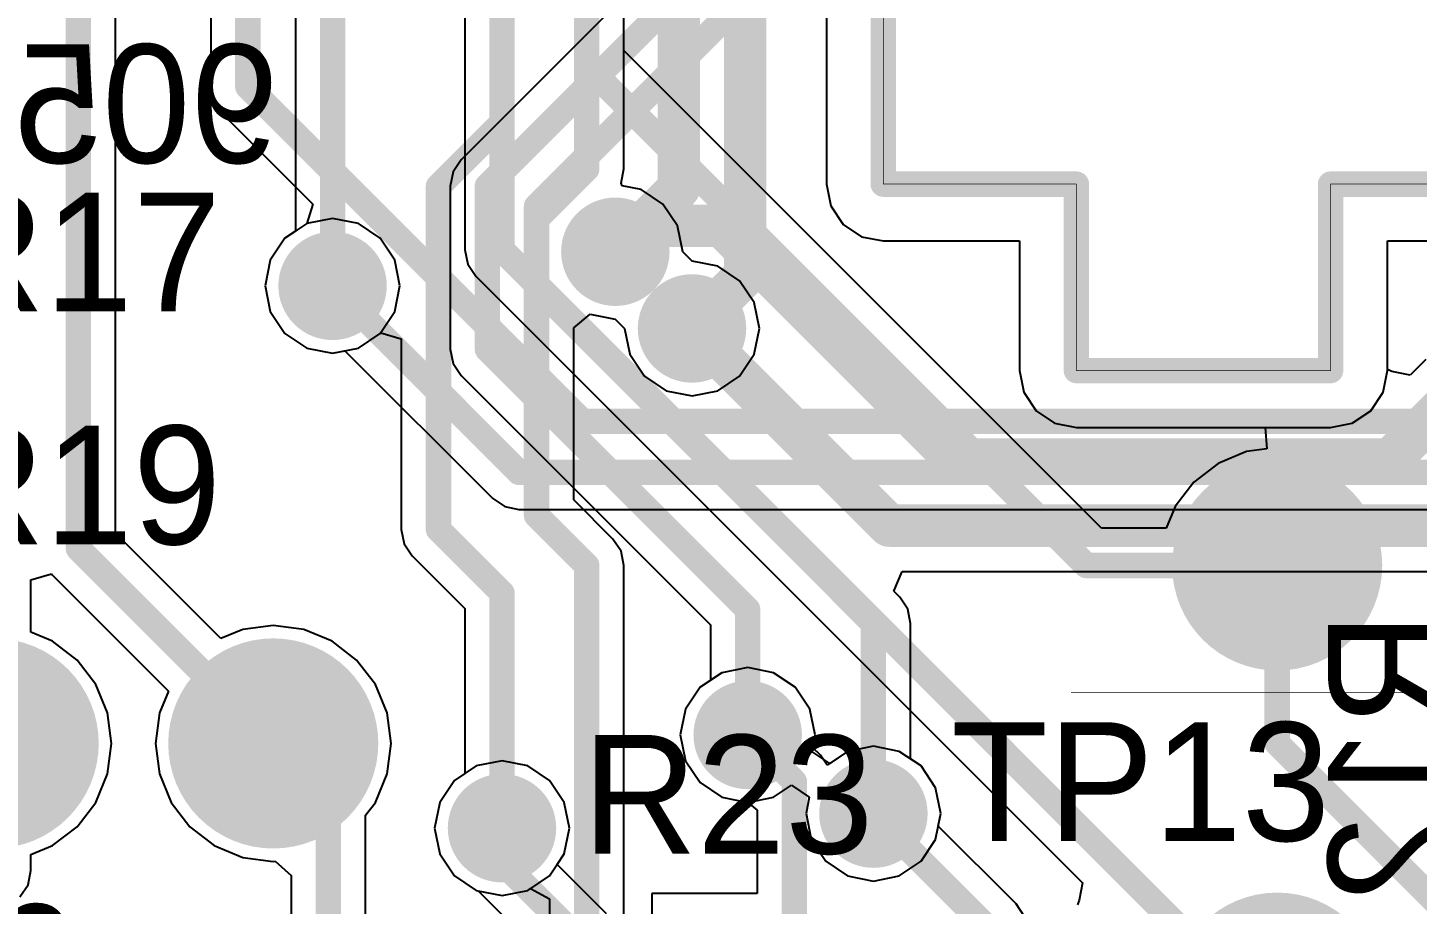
# Model space of a CAD drawing. Header units: millimetres. Extents: x 111 to 521, y 105 to 375.
# Drawn here: x 202.81 to 211.01, y 164.29 to 169.46 of the extents above; entities that cross this region are included whole.
import ezdxf

# ---------------------------------------------------------------- set-up
doc = ezdxf.new("R2010")
doc.units = ezdxf.units.MM
for name, color, linetype in [('BottomLayer', 5, 'Continuous'), ('BottomOverlay', 54, 'Continuous'), ('BottomSolder', 6, 'Continuous'), ('DrillDrawing', 1, 'Continuous'), ('KeepOutLayer', 6, 'Continuous'), ('MidLayer2', 76, 'Continuous'), ('MidLayer3', 90, 'Continuous'), ('MultiLayer', 9, 'Continuous'), ('TopLayer', 1, 'Continuous'), ('TopOverlay', 2, 'Continuous'), ('TopSolder', 216, 'Continuous'), ('ViaHoleLayer', 16, 'Continuous')]:
    doc.layers.add(name, color=color, linetype=linetype)

msp = doc.modelspace()

# ---------------------------------------------------------------- linework, layer by layer
at = {"layer": 'BottomLayer'}
for p, q in [((207.52742594, 175.5984677), (207.52742594, 168.53392506)), ((206.33208924, 168.62382328), (206.33208924, 170.6259732)), ((204.393673, 169.92597206), (204.393673, 168.25649102)), ((206.31540398, 168.53993724), (206.33208924, 168.62382328)), ((206.32170318, 168.52472772), (206.31540398, 168.53993724)), ((206.4338772, 168.50241382), (206.32170318, 168.52472772)), ((207.52742594, 168.53392506), (207.55296056, 168.405556)), ((206.56288126, 168.41621638), (206.4338772, 168.50241382)), ((206.6490787, 168.28721232), (206.56288126, 168.41621638)), ((207.55296056, 168.405556), (207.62567568, 168.2967297)), ((206.67934788, 168.135046), (206.6490787, 168.28721232)), ((207.62567568, 168.2967297), (207.73450198, 168.22401458)), ((204.33170462, 168.21508648), (204.24550718, 168.08608242)), ((204.393673, 168.25649102), (204.33170462, 168.21508648)), ((207.73450198, 168.22401458), (207.86287104, 168.19847996)), ((207.86287104, 168.19847996), (208.66744144, 168.19847996)), ((208.66744144, 168.19847996), (208.66744144, 167.43392472)), ((210.83833118, 167.43392472), (210.83833118, 168.19847996)), ((210.83833118, 168.19847996), (218.87744896, 168.19847996)), ((206.7342576, 168.08013628), (206.67934788, 168.135046)), ((204.24550718, 168.08608242), (204.215238, 167.93391356)), ((206.88642392, 168.0498671), (206.7342576, 168.08013628)), ((207.01542798, 167.96366966), (206.88642392, 168.0498671)), ((207.10162542, 167.8346656), (207.01542798, 167.96366966)), ((204.215238, 167.93391356), (204.24550718, 167.7817447)), ((204.24550718, 167.7817447), (204.33170462, 167.65274064)), ((207.1318946, 167.68249674), (207.10162542, 167.8346656)), ((206.03591762, 167.68620006), (206.13409116, 167.76676886)), ((206.13409116, 167.76676886), (206.2817058, 167.73740392)), ((206.2817058, 167.73740392), (206.33661552, 167.6824942)), ((204.33170462, 167.65274064), (204.46070868, 167.5665432)), ((204.7650464, 167.5665432), (204.89405046, 167.65274064)), ((204.89405046, 167.65274064), (204.89713656, 167.65735836)), ((204.89713656, 167.65735836), (205.01866794, 167.6204928)), ((205.01866794, 167.6204928), (205.01866794, 166.49641326)), ((206.03591762, 166.67088078), (206.03591762, 167.68620006)), ((206.33661552, 167.6824942), (206.3668847, 167.53032788)), ((207.10162542, 167.53032788), (207.1318946, 167.68249674)), ((204.46070868, 167.5665432), (204.61287754, 167.53627402)), ((204.61287754, 167.53627402), (204.7650464, 167.5665432)), ((206.3668847, 167.53032788), (206.45308214, 167.40132382)), ((207.01542798, 167.40132382), (207.10162542, 167.53032788)), ((206.45308214, 167.40132382), (206.5820862, 167.31512638)), ((206.88642392, 167.31512638), (207.01542798, 167.40132382)), ((208.66744144, 167.43392472), (208.69297606, 167.30555566)), ((210.81279656, 167.30555566), (210.83833118, 167.43392472)), ((206.5820862, 167.31512638), (206.73425506, 167.2848572)), ((206.73425506, 167.2848572), (206.88642392, 167.31512638)), ((208.69297606, 167.30555566), (208.76569118, 167.19672936)), ((210.74008144, 167.19672936), (210.81279656, 167.30555566)), ((208.76569118, 167.19672936), (208.87451748, 167.12401424)), ((208.87451748, 167.12401424), (209.00288654, 167.09847962)), ((210.50288608, 167.09847962), (210.63125514, 167.12401424)), ((210.63125514, 167.12401424), (210.74008144, 167.19672936)), ((209.00288654, 167.09847962), (210.50288608, 167.09847962)), ((206.26788566, 166.43891528), (206.03591762, 166.67088078)), ((205.01866794, 166.49641326), (205.0353532, 166.41252468)), ((205.0353532, 166.41252468), (205.08287406, 166.34140976)), ((206.31540398, 166.36780036), (206.26788566, 166.43891528)), ((205.08287406, 166.34140976), (205.393671, 166.03061282)), ((206.33208924, 166.28391178), (206.31540398, 166.36780036)), ((206.33208924, 163.15648852), (206.33208924, 166.28391178)), ((205.393671, 166.03061282), (205.393671, 165.05648472)), ((206.91070886, 165.65128414), (206.7817048, 165.5650867)), ((207.06287772, 165.68155332), (206.91070886, 165.65128414)), ((207.21504658, 165.65128414), (207.06287772, 165.68155332)), ((207.34405064, 165.5650867), (207.21504658, 165.65128414)), ((206.7817048, 165.5650867), (206.69550736, 165.43608264)), ((207.43024808, 165.43608264), (207.34405064, 165.5650867)), ((206.69550736, 165.43608264), (206.66523818, 165.28391378)), ((207.46051726, 165.28391378), (207.43024808, 165.43608264)), ((206.66523818, 165.28391378), (206.69550736, 165.13174492)), ((207.44121834, 165.18688832), (207.46051726, 165.28391378)), ((207.54681376, 165.11632966), (207.44121834, 165.18688832)), ((207.6527089, 165.18708644), (207.54681376, 165.11632966)), ((207.80487776, 165.21735562), (207.6527089, 165.18708644)), ((207.95704662, 165.18708644), (207.80487776, 165.21735562)), ((208.08605068, 165.100889), (207.95704662, 165.18708644)), ((206.69550736, 165.13174492), (206.7817048, 165.00274086)), ((208.17224812, 164.97188494), (208.08605068, 165.100889)), ((205.3317077, 165.01508272), (205.24551026, 164.88607866)), ((205.393671, 165.05648472), (205.3317077, 165.01508272)), ((206.7817048, 165.00274086), (206.91070886, 164.91654342)), ((206.91070886, 164.91654342), (207.06287772, 164.88627424)), ((207.06287772, 164.88627424), (207.21504658, 164.91654342)), ((207.21504658, 164.91654342), (207.32094172, 164.9873002)), ((207.32094172, 164.9873002), (207.42653714, 164.91674154)), ((207.42653714, 164.91674154), (207.40723822, 164.81971608)), ((208.2025173, 164.81971608), (208.17224812, 164.97188494)), ((205.24551026, 164.88607866), (205.21524108, 164.7339098)), ((207.40723822, 164.81971608), (207.4375074, 164.66754722)), ((208.17224812, 164.66754722), (208.2025173, 164.81971608)), ((205.21524108, 164.7339098), (205.24551026, 164.58174094)), ((207.4375074, 164.66754722), (207.52370484, 164.53854316)), ((208.08605068, 164.53854316), (208.17224812, 164.66754722)), ((205.24551026, 164.58174094), (205.3317077, 164.45273688)), ((207.52370484, 164.53854316), (207.6527089, 164.45234572)), ((207.95704662, 164.45234572), (208.08605068, 164.53854316)), ((205.3317077, 164.45273688), (205.46071176, 164.36653944)), ((207.6527089, 164.45234572), (207.80487776, 164.42207654)), ((207.80487776, 164.42207654), (207.95704662, 164.45234572)), ((205.46071176, 164.36653944), (205.61288062, 164.33627026)), ((205.61288062, 164.33627026), (205.76504948, 164.36653944)), ((205.76504948, 164.36653944), (205.78166362, 164.37764178)), ((205.78166362, 164.37764178), (205.89367, 164.31777398)), ((205.89367, 164.31777398), (205.89367, 163.19496444))]:
    msp.add_line(p, q, dxfattribs=at)
at = {"layer": 'BottomLayer', "const_width": 0.1499997}
for points in [[(206.11287962, 168.62382328), (206.11287962, 170.98391)], [(204.61288262, 167.93391864), (204.61288262, 170.28390886)], [(205.61288062, 168.89640846), (205.61288062, 170.28390886)], [(205.23787756, 168.5214054), (205.61288062, 168.89640846)], [(205.816708, 168.32765166), (206.11287962, 168.62382328)], [(205.23787756, 166.49641326), (205.23787756, 168.5214054)], [(205.816708, 166.5800834), (205.816708, 168.32765166)], [(204.61287754, 167.93391356), (204.61288262, 167.93391864)], [(205.816708, 166.5800834), (206.11287962, 166.28391178)], [(205.23787756, 166.49641326), (205.61288062, 166.1214102)], [(206.11287962, 162.8339136), (206.11287962, 166.28391178)], [(205.61288062, 164.7339098), (205.61288062, 166.1214102)]]:
    msp.add_lwpolyline(points, dxfattribs=at)
at = {"layer": 'BottomLayer'}
for points, const_width in [([(205.57538006, 168.89640846, 1), (205.65038118, 168.89640846, 1)], 0.07499858), ([(205.57538006, 168.89640846, 1), (205.65038118, 168.89640846, 1)], 0.07499858), ([(206.07537906, 168.62382328, 1), (206.15038018, 168.62382328, 1)], 0.07499858), ([(206.07537906, 168.62382328, 1), (206.15038018, 168.62382328, 1)], 0.07499858), ([(205.200377, 168.5214054, 1), (205.27537812, 168.5214054, 1)], 0.07499858), ([(205.200377, 168.5214054, 1), (205.27537812, 168.5214054, 1)], 0.07499858), ([(205.77920744, 168.32765166, 1), (205.85420856, 168.32765166, 1)], 0.07499858), ([(205.77920744, 168.32765166, 1), (205.85420856, 168.32765166, 1)], 0.07499858), ([(206.15670986, 168.13504346, 1), (206.40670682, 168.13504346, 1)], 0.2499995), ([(204.48787906, 167.93391356, 1), (204.73787602, 167.93391356, 1)], 0.2499995), ([(204.57537698, 167.93391356, 1), (204.6503781, 167.93391356, 1)], 0.07499858), ([(204.57538206, 167.93391864, 1), (204.65038318, 167.93391864, 1)], 0.07499858), ([(204.57538206, 167.93391864, 1), (204.65038318, 167.93391864, 1)], 0.07499858), ([(206.60925658, 167.68249674, 1), (206.85925354, 167.68249674, 1)], 0.2499995), ([(205.77920744, 166.5800834, 1), (205.85420856, 166.5800834, 1)], 0.07499858), ([(205.77920744, 166.5800834, 1), (205.85420856, 166.5800834, 1)], 0.07499858), ([(205.200377, 166.49641326, 1), (205.27537812, 166.49641326, 1)], 0.07499858), ([(205.200377, 166.49641326, 1), (205.27537812, 166.49641326, 1)], 0.07499858), ([(206.07537906, 166.28391178, 1), (206.15038018, 166.28391178, 1)], 0.07499858), ([(206.07537906, 166.28391178, 1), (206.15038018, 166.28391178, 1)], 0.07499858), ([(205.57538006, 166.1214102, 1), (205.65038118, 166.1214102, 1)], 0.07499858), ([(205.57538006, 166.1214102, 1), (205.65038118, 166.1214102, 1)], 0.07499858), ([(206.93787924, 165.28391378, 1), (207.1878762, 165.28391378, 1)], 0.2499995), ([(207.67987928, 164.81971608, 1), (207.92987624, 164.81971608, 1)], 0.2499995), ([(205.48788214, 164.7339098, 1), (205.7378791, 164.7339098, 1)], 0.2499995), ([(205.57538006, 164.7339098, 1), (205.65038118, 164.7339098, 1)], 0.07499858)]:
    msp.add_lwpolyline(points, format="xyb", close=True, dxfattribs=dict(at, const_width=const_width))
at = {"layer": 'BottomSolder', "const_width": 0.31999936}
for points in [[(206.12170866, 168.13504346, 1), (206.44170802, 168.13504346, 1)], [(204.45287786, 167.93391356, 1), (204.77287722, 167.93391356, 1)], [(206.57425538, 167.68249674, 1), (206.89425474, 167.68249674, 1)], [(206.90287804, 165.28391378, 1), (207.2228774, 165.28391378, 1)], [(207.64487808, 164.81971608, 1), (207.96487744, 164.81971608, 1)], [(205.45288094, 164.7339098, 1), (205.7728803, 164.7339098, 1)]]:
    msp.add_lwpolyline(points, format="xyb", close=True, dxfattribs=at)
at = {"layer": 'DrillDrawing', "const_width": 0.00379984}
for points in [[(207.8628812, 168.53393268), (207.8628812, 175.93392804)], [(207.8628812, 168.53393268), (209.00290178, 168.53393268)], [(209.00290178, 167.43392726), (209.00290178, 168.53393268)], [(210.50289878, 167.43392726), (210.50289878, 168.53393268)], [(210.50289878, 168.53393268), (219.21290676, 168.53393268)], [(209.00290178, 167.43392726), (210.50289878, 167.43392726)], [(208.97289168, 165.53391582), (209.82288998, 165.53391582)], [(209.82288998, 165.53391582), (212.36289252, 165.53391582)]]:
    msp.add_lwpolyline(points, dxfattribs=at)
at = {"layer": 'DrillDrawing'}
for points, const_width in [([(207.86193124, 168.53393268, 1), (207.86383116, 168.53393268, 1)], 0.00189992), ([(207.86193124, 168.53393268, 1), (207.86383116, 168.53393268, 1)], 0.00189992), ([(209.00195182, 168.53393268, 1), (209.00385174, 168.53393268, 1)], 0.00189992), ([(209.00195182, 168.53393268, 1), (209.00385174, 168.53393268, 1)], 0.00189992), ([(210.50194882, 168.53393268, 1), (210.50384874, 168.53393268, 1)], 0.00189992), ([(210.50194882, 168.53393268, 1), (210.50384874, 168.53393268, 1)], 0.00189992), ([(206.23170844, 168.13504346, 1), (206.33170824, 168.13504346, 1)], 0.0999998), ([(204.56287764, 167.93391356, 1), (204.66287744, 167.93391356, 1)], 0.0999998), ([(206.68425516, 167.68249674, 1), (206.78425496, 167.68249674, 1)], 0.0999998), ([(209.00195182, 167.43392726, 1), (209.00385174, 167.43392726, 1)], 0.00189992), ([(209.00195182, 167.43392726, 1), (209.00385174, 167.43392726, 1)], 0.00189992), ([(210.50194882, 167.43392726, 1), (210.50384874, 167.43392726, 1)], 0.00189992), ([(210.50194882, 167.43392726, 1), (210.50384874, 167.43392726, 1)], 0.00189992), ([(208.97194172, 165.53391582, 1), (208.97384164, 165.53391582, 1)], 0.00189992), ([(209.82194002, 165.53391582, 1), (209.82383994, 165.53391582, 1)], 0.00189992), ([(209.82194002, 165.53391582, 1), (209.82383994, 165.53391582, 1)], 0.00189992), ([(207.01287782, 165.28391378, 1), (207.11287762, 165.28391378, 1)], 0.0999998), ([(207.75487786, 164.81971608, 1), (207.85487766, 164.81971608, 1)], 0.0999998), ([(205.56288072, 164.7339098, 1), (205.66288052, 164.7339098, 1)], 0.0999998)]:
    msp.add_lwpolyline(points, format="xyb", close=True, dxfattribs=dict(at, const_width=const_width))
at = {"layer": 'KeepOutLayer', "const_width": 0.1499997}
for points in [[(207.86287104, 168.53392506), (207.86287104, 175.9339128)], [(207.86287104, 168.53392506), (209.00288654, 168.53392506)], [(209.00288654, 167.43392472), (209.00288654, 168.53392506)], [(210.50288608, 168.53392506), (219.21289152, 168.53392506)], [(210.50288608, 167.43392472), (210.50288608, 168.53392506)], [(209.00288654, 167.43392472), (210.50288608, 167.43392472)]]:
    msp.add_lwpolyline(points, dxfattribs=at)
at = {"layer": 'KeepOutLayer', "const_width": 0.07499858}
for points in [[(207.82537048, 168.53392506, 1), (207.9003716, 168.53392506, 1)], [(207.82537048, 168.53392506, 1), (207.9003716, 168.53392506, 1)], [(208.96538598, 168.53392506, 1), (209.0403871, 168.53392506, 1)], [(208.96538598, 168.53392506, 1), (209.0403871, 168.53392506, 1)], [(210.46538552, 168.53392506, 1), (210.54038664, 168.53392506, 1)], [(210.46538552, 168.53392506, 1), (210.54038664, 168.53392506, 1)], [(208.96538598, 167.43392472, 1), (209.0403871, 167.43392472, 1)], [(208.96538598, 167.43392472, 1), (209.0403871, 167.43392472, 1)], [(210.46538552, 167.43392472, 1), (210.54038664, 167.43392472, 1)], [(210.46538552, 167.43392472, 1), (210.54038664, 167.43392472, 1)]]:
    msp.add_lwpolyline(points, format="xyb", close=True, dxfattribs=at)
at = {"layer": 'MidLayer2'}
for p, q in [((206.86866932, 170.17471426), (205.37170508, 168.67774748)), ((205.37170508, 168.67774748), (205.32418422, 168.60663256)), ((205.32418422, 168.60663256), (205.30749896, 168.52274398)), ((205.30749896, 168.52274398), (205.30749896, 167.5599646)), ((204.46070868, 168.30128392), (204.33170462, 168.21508648)), ((204.61287754, 168.3315531), (204.46070868, 168.30128392)), ((204.7650464, 168.30128392), (204.61287754, 168.3315531)), ((204.89405046, 168.21508648), (204.7650464, 168.30128392)), ((204.33170462, 168.21508648), (204.24550718, 168.08608242)), ((204.9802479, 168.08608242), (204.89405046, 168.21508648)), ((210.83833118, 167.4395178), (210.83833118, 168.19847996)), ((210.83833118, 168.19847996), (218.87744896, 168.19847996)), ((204.24550718, 168.08608242), (204.215238, 167.93391356)), ((205.01051708, 167.93391356), (204.9802479, 168.08608242)), ((204.215238, 167.93391356), (204.24550718, 167.7817447)), ((204.9802479, 167.7817447), (205.01051708, 167.93391356)), ((204.24550718, 167.7817447), (204.33170462, 167.65274064)), ((204.89405046, 167.65274064), (204.9802479, 167.7817447)), ((204.33170462, 167.65274064), (204.46070868, 167.5665432)), ((204.7650464, 167.5665432), (204.89405046, 167.65274064)), ((204.46070868, 167.5665432), (204.61287754, 167.53627402)), ((204.61287754, 167.53627402), (204.7650464, 167.5665432)), ((205.30749896, 167.5599646), (205.32418422, 167.47607602)), ((205.32418422, 167.47607602), (205.37170508, 167.4049611)), ((211.0647163, 167.49996726), (210.97207234, 167.4073233)), ((205.37170508, 167.4049611), (206.8436681, 165.93299554)), ((210.8642976, 167.4287609), (210.83833118, 167.4395178)), ((210.97207234, 167.4073233), (210.8642976, 167.4287609)), ((207.92541092, 166.13138986), (207.97401382, 166.24872262)), ((207.97401382, 166.24872262), (211.17287458, 166.24872262)), ((207.95988126, 166.09691952), (207.92541092, 166.13138986)), ((208.00740212, 166.02580206), (207.95988126, 166.09691952)), ((208.02408738, 165.94191348), (208.00740212, 166.02580206)), ((206.8436681, 165.93299554), (206.8436681, 165.6064887)), ((208.02408738, 165.142291), (208.02408738, 165.94191348)), ((206.7817048, 165.5650867), (206.69550736, 165.43608264)), ((206.8436681, 165.6064887), (206.7817048, 165.5650867)), ((206.69550736, 165.43608264), (206.66523818, 165.28391378)), ((206.66523818, 165.28391378), (206.69550736, 165.13174492)), ((205.46071176, 165.10128016), (205.3317077, 165.01508272)), ((205.61288062, 165.13154934), (205.46071176, 165.10128016)), ((205.76504948, 165.10128016), (205.61288062, 165.13154934)), ((205.89405354, 165.01508272), (205.76504948, 165.10128016)), ((206.69550736, 165.13174492), (206.7817048, 165.00274086)), ((208.08605068, 165.100889), (208.02408738, 165.142291)), ((208.17224812, 164.97188494), (208.08605068, 165.100889)), ((205.3317077, 165.01508272), (205.24551026, 164.88607866)), ((205.98025098, 164.88607866), (205.89405354, 165.01508272)), ((206.7817048, 165.00274086), (206.91070886, 164.91654342)), ((206.91070886, 164.91654342), (207.06287772, 164.88627424)), ((207.06287772, 164.88627424), (207.21504658, 164.91654342)), ((207.21504658, 164.91654342), (207.32094172, 164.9873002)), ((207.32094172, 164.9873002), (207.42653714, 164.91674154)), ((207.42653714, 164.91674154), (207.40723822, 164.81971608)), ((208.2025173, 164.81971608), (208.17224812, 164.97188494)), ((205.24551026, 164.88607866), (205.21524108, 164.7339098)), ((206.01052016, 164.7339098), (205.98025098, 164.88607866)), ((207.40723822, 164.81971608), (207.4375074, 164.66754722)), ((208.17224812, 164.66754722), (208.2025173, 164.81971608)), ((205.21524108, 164.7339098), (205.24551026, 164.58174094)), ((205.98025098, 164.58174094), (206.01052016, 164.7339098)), ((207.4375074, 164.66754722), (207.52370484, 164.53854316)), ((208.08605068, 164.53854316), (208.17224812, 164.66754722)), ((205.24551026, 164.58174094), (205.3317077, 164.45273688)), ((205.89405354, 164.45273688), (205.98025098, 164.58174094)), ((207.52370484, 164.53854316), (207.6527089, 164.45234572)), ((207.95704662, 164.45234572), (208.08605068, 164.53854316)), ((205.3317077, 164.45273688), (205.46071176, 164.36653944)), ((205.76504948, 164.36653944), (205.89405354, 164.45273688)), ((207.6527089, 164.45234572), (207.80487776, 164.42207654)), ((207.80487776, 164.42207654), (207.95704662, 164.45234572)), ((205.46071176, 164.36653944), (205.61288062, 164.33627026)), ((205.61288062, 164.33627026), (205.76504948, 164.36653944))]:
    msp.add_line(p, q, dxfattribs=at)
for points, const_width in [([(205.52670858, 168.52274398), (207.08787894, 170.08391434)], 0.1499997), ([(205.816708, 168.40261976), (207.37787836, 169.96379012)], 0.1499997), ([(205.52670858, 167.5599646), (205.52670858, 168.52274398)], 0.1499997), ([(205.816708, 167.93008324), (205.816708, 168.40261976)], 0.1499997), ([(206.28170834, 168.13504346), (206.4338772, 168.28721232)], 0.2499995), ([(206.4338772, 168.28721232), (206.9095811, 168.28721232)], 0.2499995), ([(206.9095811, 168.28721232), (208.28788162, 166.9089118)], 0.2499995), ([(205.816708, 167.93008324), (207.80487776, 165.94191348)], 0.1499997), ([(206.7330765, 167.6836753), (207.89783922, 166.51891258)], 0.2499995), ([(205.52670858, 167.5599646), (207.06287772, 166.02379546)], 0.1499997), ([(210.85576828, 166.9089118), (211.25577002, 167.30891354)], 0.2499995), ([(208.28788162, 166.9089118), (210.85576828, 166.9089118)], 0.2499995), ([(207.89783922, 166.51891258), (211.17287458, 166.51891258)], 0.2499995), ([(207.06287772, 165.28391378), (207.06287772, 166.02379546)], 0.1499997), ([(207.80487776, 164.81971608), (207.80487776, 165.94191348)], 0.1499997)]:
    msp.add_lwpolyline(points, dxfattribs=dict(at, const_width=const_width))
for points, const_width in [([(205.48920802, 168.52274398, 1), (205.56420914, 168.52274398, 1)], 0.07499858), ([(205.48920802, 168.52274398, 1), (205.56420914, 168.52274398, 1)], 0.07499858), ([(205.77920744, 168.40261976, 1), (205.85420856, 168.40261976, 1)], 0.07499858), ([(205.77920744, 168.40261976, 1), (205.85420856, 168.40261976, 1)], 0.07499858), ([(206.15670986, 168.13504346, 1), (206.40670682, 168.13504346, 1)], 0.2499995), ([(206.37137796, 168.28721232, 1), (206.49637644, 168.28721232, 1)], 0.12499848), ([(206.37137796, 168.28721232, 1), (206.49637644, 168.28721232, 1)], 0.12499848), ([(206.84708186, 168.28721232, 1), (206.97208034, 168.28721232, 1)], 0.12499848), ([(206.84708186, 168.28721232, 1), (206.97208034, 168.28721232, 1)], 0.12499848), ([(206.2192091, 168.13504346, 1), (206.34420758, 168.13504346, 1)], 0.12499848), ([(204.48787906, 167.93391356, 1), (204.73787602, 167.93391356, 1)], 0.2499995), ([(205.77920744, 167.93008324, 1), (205.85420856, 167.93008324, 1)], 0.07499858), ([(205.77920744, 167.93008324, 1), (205.85420856, 167.93008324, 1)], 0.07499858), ([(206.60925658, 167.68249674, 1), (206.85925354, 167.68249674, 1)], 0.2499995), ([(206.67057726, 167.6836753, 1), (206.79557574, 167.6836753, 1)], 0.12499848), ([(205.48920802, 167.5599646, 1), (205.56420914, 167.5599646, 1)], 0.07499858), ([(205.48920802, 167.5599646, 1), (205.56420914, 167.5599646, 1)], 0.07499858), ([(208.22538238, 166.9089118, 1), (208.35038086, 166.9089118, 1)], 0.12499848), ([(208.22538238, 166.9089118, 1), (208.35038086, 166.9089118, 1)], 0.12499848), ([(210.79326904, 166.9089118, 1), (210.91826752, 166.9089118, 1)], 0.12499848), ([(210.79326904, 166.9089118, 1), (210.91826752, 166.9089118, 1)], 0.12499848), ([(207.83533998, 166.51891258, 1), (207.96033846, 166.51891258, 1)], 0.12499848), ([(207.83533998, 166.51891258, 1), (207.96033846, 166.51891258, 1)], 0.12499848), ([(207.02537716, 166.02379546, 1), (207.10037828, 166.02379546, 1)], 0.07499858), ([(207.02537716, 166.02379546, 1), (207.10037828, 166.02379546, 1)], 0.07499858), ([(207.7673772, 165.94191348, 1), (207.84237832, 165.94191348, 1)], 0.07499858), ([(207.7673772, 165.94191348, 1), (207.84237832, 165.94191348, 1)], 0.07499858), ([(206.93787924, 165.28391378, 1), (207.1878762, 165.28391378, 1)], 0.2499995), ([(207.02537716, 165.28391378, 1), (207.10037828, 165.28391378, 1)], 0.07499858), ([(207.67987928, 164.81971608, 1), (207.92987624, 164.81971608, 1)], 0.2499995), ([(205.48788214, 164.7339098, 1), (205.7378791, 164.7339098, 1)], 0.2499995), ([(207.7673772, 164.81971608, 1), (207.84237832, 164.81971608, 1)], 0.07499858)]:
    msp.add_lwpolyline(points, format="xyb", close=True, dxfattribs=dict(at, const_width=const_width))
at = {"layer": 'MidLayer3'}
for p, q in [((203.893674, 170.6259732), (203.893674, 169.10890994)), ((203.893674, 169.10890994), (203.91035926, 169.02502136)), ((203.91035926, 169.02502136), (203.95788012, 168.95390644)), ((203.95788012, 168.95390644), (204.49557018, 168.41621638)), ((204.49557018, 168.41621638), (204.46070614, 168.30128392)), ((204.46070614, 168.30128392), (204.33170462, 168.21508648)), ((204.33170462, 168.21508648), (204.24550718, 168.08608242)), ((204.24550718, 168.08608242), (204.215238, 167.93391356)), ((204.215238, 167.93391356), (204.24550718, 167.7817447)), ((204.24550718, 167.7817447), (204.33170462, 167.65274064)), ((204.33170462, 167.65274064), (204.46070868, 167.5665432)), ((204.46070868, 167.5665432), (204.61287754, 167.53627402)), ((204.61287754, 167.53627402), (204.68597112, 167.55081298)), ((204.68597112, 167.55081298), (205.55787438, 166.67890718)), ((205.55787438, 166.67890718), (205.6289893, 166.63138886)), ((205.6289893, 166.63138886), (205.71287788, 166.6147036)), ((205.71287788, 166.6147036), (211.60263242, 166.6147036)), ((206.91070886, 165.65128414), (206.7817048, 165.5650867)), ((207.06287772, 165.68155332), (206.91070886, 165.65128414)), ((207.21504658, 165.65128414), (207.06287772, 165.68155332)), ((207.34405064, 165.5650867), (207.21504658, 165.65128414)), ((206.7817048, 165.5650867), (206.69550736, 165.43608264)), ((207.43024808, 165.43608264), (207.34405064, 165.5650867)), ((206.69550736, 165.43608264), (206.66523818, 165.28391378)), ((207.46051726, 165.28391378), (207.43024808, 165.43608264)), ((206.66523818, 165.28391378), (206.69550736, 165.13174492)), ((207.44121834, 165.18688832), (207.46051726, 165.28391378)), ((207.54681376, 165.11632966), (207.44121834, 165.18688832)), ((207.6527089, 165.18708644), (207.54681376, 165.11632966)), ((207.80487776, 165.21735562), (207.6527089, 165.18708644)), ((207.95704662, 165.18708644), (207.80487776, 165.21735562)), ((208.08605068, 165.100889), (207.95704662, 165.18708644)), ((205.46071176, 165.10128016), (205.3317077, 165.01508272)), ((205.61288062, 165.13154934), (205.46071176, 165.10128016)), ((205.76504948, 165.10128016), (205.61288062, 165.13154934)), ((205.89405354, 165.01508272), (205.76504948, 165.10128016)), ((206.69550736, 165.13174492), (206.7817048, 165.00274086)), ((208.17224812, 164.97188494), (208.08605068, 165.100889)), ((205.3317077, 165.01508272), (205.24551026, 164.88607866)), ((205.98025098, 164.88607866), (205.89405354, 165.01508272)), ((206.7817048, 165.00274086), (206.91070886, 164.91654342)), ((206.91070886, 164.91654342), (207.06287772, 164.88627424)), ((207.06287772, 164.88627424), (207.21504658, 164.91654342)), ((207.21504658, 164.91654342), (207.32094172, 164.9873002)), ((207.32094172, 164.9873002), (207.42653714, 164.91674154)), ((207.42653714, 164.91674154), (207.40723822, 164.81971608)), ((208.2025173, 164.81971608), (208.17224812, 164.97188494)), ((205.24551026, 164.88607866), (205.21524108, 164.7339098)), ((206.01052016, 164.7339098), (205.98025098, 164.88607866)), ((207.40723822, 164.81971608), (207.4375074, 164.66754722)), ((208.17224812, 164.66754722), (208.2025173, 164.81971608)), ((205.21524108, 164.7339098), (205.24551026, 164.58174094)), ((205.98025098, 164.58174094), (206.01052016, 164.7339098)), ((207.4375074, 164.66754722), (207.52370484, 164.53854316)), ((208.08605068, 164.53854316), (208.17224812, 164.66754722)), ((205.24551026, 164.58174094), (205.3317077, 164.45273688)), ((205.89405354, 164.45273688), (205.98025098, 164.58174094)), ((207.52370484, 164.53854316), (207.6527089, 164.45234572)), ((207.95704662, 164.45234572), (208.08605068, 164.53854316)), ((205.3317077, 164.45273688), (205.46071176, 164.36653944)), ((205.76504948, 164.36653944), (205.89405354, 164.45273688)), ((207.6527089, 164.45234572), (207.80487776, 164.42207654)), ((207.80487776, 164.42207654), (207.95704662, 164.45234572)), ((205.46071176, 164.36653944), (205.61288062, 164.33627026)), ((205.61288062, 164.33627026), (205.76504948, 164.36653944))]:
    msp.add_line(p, q, dxfattribs=at)
for points, const_width in [([(207.04727958, 167.99552126), (207.04727958, 171.9709286)], 0.2499995), ([(206.65728036, 168.51061548), (206.65728036, 171.80938714)], 0.2499995), ([(204.11288362, 169.10890994), (204.11288362, 170.98391)], 0.1499997), ([(204.11288362, 169.10890994), (206.08788094, 167.13391262)], 0.1499997), ([(206.28170834, 168.13504346), (206.65728036, 168.51061548)], 0.2499995), ([(206.73425506, 167.68249674), (207.04727958, 167.99552126)], 0.2499995), ([(204.61287754, 167.93391356), (205.71287788, 166.83391322)], 0.1499997), ([(206.08788094, 167.13391262), (217.65800258, 167.13391262)], 0.1499997), ([(205.71287788, 166.83391322), (217.54788088, 166.83391322)], 0.1499997)]:
    msp.add_lwpolyline(points, dxfattribs=dict(at, const_width=const_width))
for points, const_width in [([(204.07538306, 169.10890994, 1), (204.15038418, 169.10890994, 1)], 0.07499858), ([(204.07538306, 169.10890994, 1), (204.15038418, 169.10890994, 1)], 0.07499858), ([(206.59478112, 168.51061548, 1), (206.7197796, 168.51061548, 1)], 0.12499848), ([(206.59478112, 168.51061548, 1), (206.7197796, 168.51061548, 1)], 0.12499848), ([(206.15670986, 168.13504346, 1), (206.40670682, 168.13504346, 1)], 0.2499995), ([(206.2192091, 168.13504346, 1), (206.34420758, 168.13504346, 1)], 0.12499848), ([(204.48787906, 167.93391356, 1), (204.73787602, 167.93391356, 1)], 0.2499995), ([(206.98478034, 167.99552126, 1), (207.10977882, 167.99552126, 1)], 0.12499848), ([(206.98478034, 167.99552126, 1), (207.10977882, 167.99552126, 1)], 0.12499848), ([(204.57537698, 167.93391356, 1), (204.6503781, 167.93391356, 1)], 0.07499858), ([(206.60925658, 167.68249674, 1), (206.85925354, 167.68249674, 1)], 0.2499995), ([(206.67175582, 167.68249674, 1), (206.7967543, 167.68249674, 1)], 0.12499848), ([(206.05038038, 167.13391262, 1), (206.1253815, 167.13391262, 1)], 0.07499858), ([(206.05038038, 167.13391262, 1), (206.1253815, 167.13391262, 1)], 0.07499858), ([(205.67537732, 166.83391322, 1), (205.75037844, 166.83391322, 1)], 0.07499858), ([(205.67537732, 166.83391322, 1), (205.75037844, 166.83391322, 1)], 0.07499858), ([(206.93787924, 165.28391378, 1), (207.1878762, 165.28391378, 1)], 0.2499995), ([(207.67987928, 164.81971608, 1), (207.92987624, 164.81971608, 1)], 0.2499995), ([(205.48788214, 164.7339098, 1), (205.7378791, 164.7339098, 1)], 0.2499995)]:
    msp.add_lwpolyline(points, format="xyb", close=True, dxfattribs=dict(at, const_width=const_width))
at = {"layer": 'MultiLayer', "const_width": 0.2499995}
for points in [[(206.15670986, 168.13504346, 1), (206.40670682, 168.13504346, 1)], [(204.48787906, 167.93391356, 1), (204.73787602, 167.93391356, 1)], [(206.60925658, 167.68249674, 1), (206.85925354, 167.68249674, 1)], [(206.93787924, 165.28391378, 1), (207.1878762, 165.28391378, 1)], [(207.67987928, 164.81971608, 1), (207.92987624, 164.81971608, 1)], [(205.48788214, 164.7339098, 1), (205.7378791, 164.7339098, 1)]]:
    msp.add_lwpolyline(points, format="xyb", close=True, dxfattribs=at)
at = {"layer": 'TopLayer'}
for p, q in [((207.52742594, 172.6322176), (207.52742594, 168.53392506)), ((203.33209524, 166.47470388), (203.33209524, 170.6259732)), ((206.33208924, 169.32270936), (206.33208924, 170.6259732)), ((205.393671, 169.92597206), (205.393671, 168.14626264)), ((209.15167974, 166.5031214), (206.33208924, 169.32270936)), ((207.52742594, 168.53392506), (207.55296056, 168.405556)), ((207.55296056, 168.405556), (207.62567568, 168.2967297)), ((204.46070868, 168.30128392), (204.33170462, 168.21508648)), ((204.61287754, 168.3315531), (204.46070868, 168.30128392)), ((204.7650464, 168.30128392), (204.61287754, 168.3315531)), ((204.89405046, 168.21508648), (204.7650464, 168.30128392)), ((207.62567568, 168.2967297), (207.73450198, 168.22401458)), ((204.33170462, 168.21508648), (204.24550718, 168.08608242)), ((204.9802479, 168.08608242), (204.89405046, 168.21508648)), ((207.73450198, 168.22401458), (207.86287104, 168.19847996)), ((207.86287104, 168.19847996), (208.66744144, 168.19847996)), ((208.66744144, 168.19847996), (208.66744144, 167.43392472)), ((205.393671, 168.14626264), (205.41035626, 168.06237406)), ((204.24550718, 168.08608242), (204.215238, 167.93391356)), ((205.01051708, 167.93391356), (204.9802479, 168.08608242)), ((205.41035626, 168.06237406), (205.45787712, 167.99125914)), ((205.45787712, 167.99125914), (209.0385456, 164.41058812)), ((204.215238, 167.93391356), (204.24550718, 167.7817447)), ((204.9802479, 167.7817447), (205.01051708, 167.93391356)), ((204.24550718, 167.7817447), (204.33170462, 167.65274064)), ((204.89405046, 167.65274064), (204.9802479, 167.7817447)), ((204.33170462, 167.65274064), (204.46070868, 167.5665432)), ((204.7650464, 167.5665432), (204.89405046, 167.65274064)), ((204.46070868, 167.5665432), (204.61287754, 167.53627402)), ((204.61287754, 167.53627402), (204.7650464, 167.5665432)), ((208.66744144, 167.43392472), (208.69297606, 167.30555566)), ((208.69297606, 167.30555566), (208.76569118, 167.19672936)), ((208.76569118, 167.19672936), (208.87451748, 167.12401424)), ((208.87451748, 167.12401424), (209.00288654, 167.09847962)), ((209.00288654, 167.09847962), (210.11794654, 167.09847962)), ((210.11794654, 167.09847962), (210.12625234, 166.9717514)), ((210.00775118, 166.95615072), (209.83990036, 166.8866233)), ((210.12625234, 166.9717514), (210.00775118, 166.95615072)), ((209.83990036, 166.8866233), (209.69576552, 166.77602408)), ((209.69576552, 166.77602408), (209.5851663, 166.63188924)), ((209.5851663, 166.63188924), (209.53182884, 166.5031214)), ((203.9539863, 165.85281536), (203.33209524, 166.47470388)), ((209.53182884, 166.5031214), (209.15167974, 166.5031214)), ((202.83209624, 166.19840014), (202.95362762, 166.23526824)), ((202.95362762, 166.23526824), (202.95788212, 166.228903)), ((202.95788212, 166.228903), (203.64397676, 165.54280582)), ((202.83209624, 165.88996032), (202.83209624, 166.19840014)), ((202.96085392, 165.8366254), (202.83209624, 165.88996032)), ((204.0827516, 165.90615282), (203.9539863, 165.85281536)), ((204.26287824, 165.92986626), (204.0827516, 165.90615282)), ((204.44300488, 165.90615282), (204.26287824, 165.92986626)), ((204.61085316, 165.8366254), (204.44300488, 165.90615282)), ((203.1049913, 165.72602618), (202.96085392, 165.8366254)), ((204.75499054, 165.72602618), (204.61085316, 165.8366254)), ((203.21559052, 165.5818888), (203.1049913, 165.72602618)), ((204.86558976, 165.5818888), (204.75499054, 165.72602618)), ((206.91070886, 165.65128414), (206.7817048, 165.5650867)), ((207.06287772, 165.68155332), (206.91070886, 165.65128414)), ((207.21504658, 165.65128414), (207.06287772, 165.68155332)), ((207.34405064, 165.5650867), (207.21504658, 165.65128414)), ((203.28511794, 165.41404052), (203.21559052, 165.5818888)), ((204.93511718, 165.41404052), (204.86558976, 165.5818888)), ((206.7817048, 165.5650867), (206.69550736, 165.43608264)), ((207.43024808, 165.43608264), (207.34405064, 165.5650867)), ((203.64397676, 165.54280582), (203.5906393, 165.41404052)), ((203.30883138, 165.23391388), (203.28511794, 165.41404052)), ((203.5906393, 165.41404052), (203.56692586, 165.23391388)), ((204.95883062, 165.23391388), (204.93511718, 165.41404052)), ((206.69550736, 165.43608264), (206.66523818, 165.28391378)), ((207.46051726, 165.28391378), (207.43024808, 165.43608264)), ((203.28511794, 165.05378724), (203.30883138, 165.23391388)), ((203.56692586, 165.23391388), (203.5906393, 165.05378724)), ((204.93511718, 165.05378724), (204.95883062, 165.23391388)), ((206.66523818, 165.28391378), (206.69550736, 165.13174492)), ((207.4459783, 165.2108202), (207.46051726, 165.28391378)), ((207.49288194, 165.16391656), (207.4459783, 165.2108202)), ((207.5315128, 165.10610616), (207.49288194, 165.16391656)), ((207.6527089, 165.18708644), (207.5315128, 165.10610616)), ((207.80487776, 165.21735562), (207.6527089, 165.18708644)), ((207.95704662, 165.18708644), (207.80487776, 165.21735562)), ((208.08605068, 165.100889), (207.95704662, 165.18708644)), ((205.46071176, 165.10128016), (205.3317077, 165.01508272)), ((205.61288062, 165.13154934), (205.46071176, 165.10128016)), ((205.76504948, 165.10128016), (205.61288062, 165.13154934)), ((205.89405354, 165.01508272), (205.76504948, 165.10128016)), ((206.69550736, 165.13174492), (206.7817048, 165.00274086)), ((208.17224812, 164.97188494), (208.08605068, 165.100889)), ((203.21559052, 164.88593896), (203.28511794, 165.05378724)), ((203.5906393, 165.05378724), (203.66016672, 164.88593896)), ((204.86558976, 164.88593896), (204.93511718, 165.05378724)), ((205.3317077, 165.01508272), (205.24551026, 164.88607866)), ((205.98025098, 164.88607866), (205.89405354, 165.01508272)), ((206.7817048, 165.00274086), (206.91070886, 164.91654342)), ((206.91070886, 164.91654342), (207.06287518, 164.88627424)), ((208.2025173, 164.81971608), (208.17224812, 164.97188494)), ((203.1049913, 164.74180158), (203.21559052, 164.88593896)), ((203.66016672, 164.88593896), (203.77076594, 164.74180158)), ((204.80709102, 164.80970086), (204.86558976, 164.88593896)), ((205.24551026, 164.88607866), (205.21524108, 164.7339098)), ((206.01052016, 164.7339098), (205.98025098, 164.88607866)), ((207.06287518, 164.88627424), (207.11866882, 164.84048566)), ((207.11866882, 164.84048566), (207.11866882, 164.34891184)), ((202.96085392, 164.63120236), (203.1049913, 164.74180158)), ((203.77076594, 164.74180158), (203.91490332, 164.63120236)), ((204.80709102, 163.17507116), (204.80709102, 164.80970086)), ((208.18797834, 164.74662504), (208.2025173, 164.81971608)), ((208.64788598, 164.2867174), (208.18797834, 164.74662504)), ((205.21524108, 164.7339098), (205.24551026, 164.58174094)), ((205.98025098, 164.58174094), (206.01052016, 164.7339098)), ((202.83209624, 164.57786744), (202.96085392, 164.63120236)), ((202.83209624, 164.48390522), (202.83209624, 164.57786744)), ((203.91490332, 164.63120236), (204.0827516, 164.56167494)), ((205.24551026, 164.58174094), (205.3317077, 164.45273688)), ((205.93811746, 164.5186829), (205.98025098, 164.58174094)), ((204.0827516, 164.56167494), (204.26287824, 164.5379615)), ((204.26287824, 164.5379615), (204.2731881, 164.53931786)), ((204.2731881, 164.53931786), (204.36867178, 164.45557914)), ((206.22867822, 164.22812214), (205.93811746, 164.5186829)), ((202.81541098, 164.40001664), (202.83209624, 164.48390522)), ((204.36867178, 164.45557914), (204.36867178, 163.15411362)), ((205.3317077, 164.45273688), (205.46071176, 164.36653944)), ((202.76789012, 164.32890172), (202.81541098, 164.40001664)), ((205.46071176, 164.36653944), (205.4726142, 164.36417216)), ((205.4726142, 164.36417216), (205.98287734, 163.85390902)), ((207.11866882, 164.34891184), (206.49788012, 164.34891184)), ((206.49788012, 164.34891184), (206.49788012, 164.22812214)), ((209.0385456, 164.41058812), (209.01839324, 164.30928784)), ((208.6954043, 164.21560502), (208.64788598, 164.2867174)), ((209.01839324, 164.30928784), (209.00979534, 164.2809389))]:
    msp.add_line(p, q, dxfattribs=at)
at = {"layer": 'TopLayer', "const_width": 0.1499997}
for points in [[(203.11288562, 166.3839065), (203.11288562, 170.98391)], [(206.11287962, 169.23191198), (206.11287962, 170.98391)], [(205.61288062, 168.14626264), (205.61288062, 170.28390886)], [(206.11287962, 169.23191198), (209.06087982, 166.28391178)], [(205.61288062, 168.14626264), (210.02523146, 163.7339118)], [(203.11288562, 166.3839065), (204.26287824, 165.23391388)], [(209.06087982, 166.28391178), (210.18787782, 166.28391178)], [(210.18787782, 165.23391388), (210.18787782, 166.28391178)], [(207.06287772, 165.28391378), (207.33787844, 165.00891306)], [(204.26287824, 165.23391388), (204.5878814, 164.90891072)], [(210.18787782, 165.23391388), (211.83787706, 163.58391464)], [(207.33787844, 163.49090746), (207.33787844, 165.00891306)], [(204.5878814, 162.8315387), (204.5878814, 164.90891072)], [(207.80487776, 164.81971608), (208.49287994, 164.1317139)], [(205.61288062, 164.53391274), (205.61288062, 164.7339098)], [(205.61288062, 164.53391274), (206.13788084, 164.00891252)]]:
    msp.add_lwpolyline(points, dxfattribs=at)
at = {"layer": 'TopLayer'}
for points, const_width in [([(206.07537906, 169.23191198, 1), (206.15038018, 169.23191198, 1)], 0.07499858), ([(206.07537906, 169.23191198, 1), (206.15038018, 169.23191198, 1)], 0.07499858), ([(206.15670986, 168.13504346, 1), (206.40670682, 168.13504346, 1)], 0.2499995), ([(205.57538006, 168.14626264, 1), (205.65038118, 168.14626264, 1)], 0.07499858), ([(205.57538006, 168.14626264, 1), (205.65038118, 168.14626264, 1)], 0.07499858), ([(204.48787906, 167.93391356, 1), (204.73787602, 167.93391356, 1)], 0.2499995), ([(206.60925658, 167.68249674, 1), (206.85925354, 167.68249674, 1)], 0.2499995), ([(209.9128771, 166.28391178, 1), (210.46287854, 166.28391178, 1)], 0.5499989), ([(203.07538506, 166.3839065, 1), (203.15038618, 166.3839065, 1)], 0.07499858), ([(203.07538506, 166.3839065, 1), (203.15038618, 166.3839065, 1)], 0.07499858), ([(209.02337926, 166.28391178, 1), (209.09838038, 166.28391178, 1)], 0.07499858), ([(209.02337926, 166.28391178, 1), (209.09838038, 166.28391178, 1)], 0.07499858), ([(210.15037726, 166.28391178, 1), (210.22537838, 166.28391178, 1)], 0.07499858), ([(210.15037726, 166.28391178, 1), (210.22537838, 166.28391178, 1)], 0.07499858), ([(202.33787828, 165.23391388, 1), (202.88787972, 165.23391388, 1)], 0.5499989), ([(203.98787752, 165.23391388, 1), (204.53787896, 165.23391388, 1)], 0.5499989), ([(206.93787924, 165.28391378, 1), (207.1878762, 165.28391378, 1)], 0.2499995), ([(207.02537716, 165.28391378, 1), (207.10037828, 165.28391378, 1)], 0.07499858), ([(204.22537768, 165.23391388, 1), (204.3003788, 165.23391388, 1)], 0.07499858), ([(204.22537768, 165.23391388, 1), (204.3003788, 165.23391388, 1)], 0.07499858), ([(210.15037726, 165.23391388, 1), (210.22537838, 165.23391388, 1)], 0.07499858), ([(210.15037726, 165.23391388, 1), (210.22537838, 165.23391388, 1)], 0.07499858), ([(207.30037788, 165.00891306, 1), (207.375379, 165.00891306, 1)], 0.07499858), ([(207.30037788, 165.00891306, 1), (207.375379, 165.00891306, 1)], 0.07499858), ([(207.67987928, 164.81971608, 1), (207.92987624, 164.81971608, 1)], 0.2499995), ([(204.55038084, 164.90891072, 1), (204.62538196, 164.90891072, 1)], 0.07499858), ([(204.55038084, 164.90891072, 1), (204.62538196, 164.90891072, 1)], 0.07499858), ([(205.48788214, 164.7339098, 1), (205.7378791, 164.7339098, 1)], 0.2499995), ([(207.7673772, 164.81971608, 1), (207.84237832, 164.81971608, 1)], 0.07499858), ([(205.57538006, 164.7339098, 1), (205.65038118, 164.7339098, 1)], 0.07499858), ([(205.57538006, 164.53391274, 1), (205.65038118, 164.53391274, 1)], 0.07499858), ([(205.57538006, 164.53391274, 1), (205.65038118, 164.53391274, 1)], 0.07499858)]:
    msp.add_lwpolyline(points, format="xyb", close=True, dxfattribs=dict(at, const_width=const_width))
at = {"layer": 'TopSolder'}
for points, const_width in [([(206.12170866, 168.13504346, 1), (206.44170802, 168.13504346, 1)], 0.31999936), ([(204.45287786, 167.93391356, 1), (204.77287722, 167.93391356, 1)], 0.31999936), ([(206.57425538, 167.68249674, 1), (206.89425474, 167.68249674, 1)], 0.31999936), ([(209.87787844, 166.28391178, 1), (210.4978772, 166.28391178, 1)], 0.61999876), ([(202.30287962, 165.23391388, 1), (202.92287838, 165.23391388, 1)], 0.61999876), ([(203.95287886, 165.23391388, 1), (204.57287762, 165.23391388, 1)], 0.61999876), ([(206.90287804, 165.28391378, 1), (207.2228774, 165.28391378, 1)], 0.31999936), ([(207.64487808, 164.81971608, 1), (207.96487744, 164.81971608, 1)], 0.31999936), ([(205.45288094, 164.7339098, 1), (205.7728803, 164.7339098, 1)], 0.31999936), ([(209.87787844, 163.7339118, 1), (210.4978772, 163.7339118, 1)], 0.61999876)]:
    msp.add_lwpolyline(points, format="xyb", close=True, dxfattribs=dict(at, const_width=const_width))
at = {"layer": 'ViaHoleLayer', "const_width": 0.0999998}
for points in [[(206.23170844, 168.13504346, 1), (206.33170824, 168.13504346, 1)], [(204.56287764, 167.93391356, 1), (204.66287744, 167.93391356, 1)], [(206.68425516, 167.68249674, 1), (206.78425496, 167.68249674, 1)], [(207.01287782, 165.28391378, 1), (207.11287762, 165.28391378, 1)], [(207.75487786, 164.81971608, 1), (207.85487766, 164.81971608, 1)], [(205.56288072, 164.7339098, 1), (205.66288052, 164.7339098, 1)]]:
    msp.add_lwpolyline(points, format="xyb", close=True, dxfattribs=at)

# ---------------------------------------------------------------- texts
at = {"layer": 'BottomOverlay', "text_generation_flag": 2}
for s, rotation, p in [('905-00005-EVT2', 360, (204.29449108, 168.65891084)), ('R12', 90, (211.18787836, 166.0089136))]:
    msp.add_text(s, height=0.7000011399999999, rotation=rotation, dxfattribs=at).set_placement(p)
at = {"layer": 'TopOverlay'}
for s, p in [('R17', (202.23787848, 167.78391386)), ('R19', (202.23787848, 166.4089128)), ('R23', (206.0878784, 164.58391264))]:
    msp.add_text(s, height=0.7000011399999999, rotation=360, dxfattribs=at).set_placement(p)
for s, p in [('TP13', (208.26287786, 164.65891122)), ('TP6', (201.38787764, 163.5839121))]:
    msp.add_text(s, height=0.7000011399999999, dxfattribs=at).set_placement(p)

doc.saveas('drawing.dxf')
